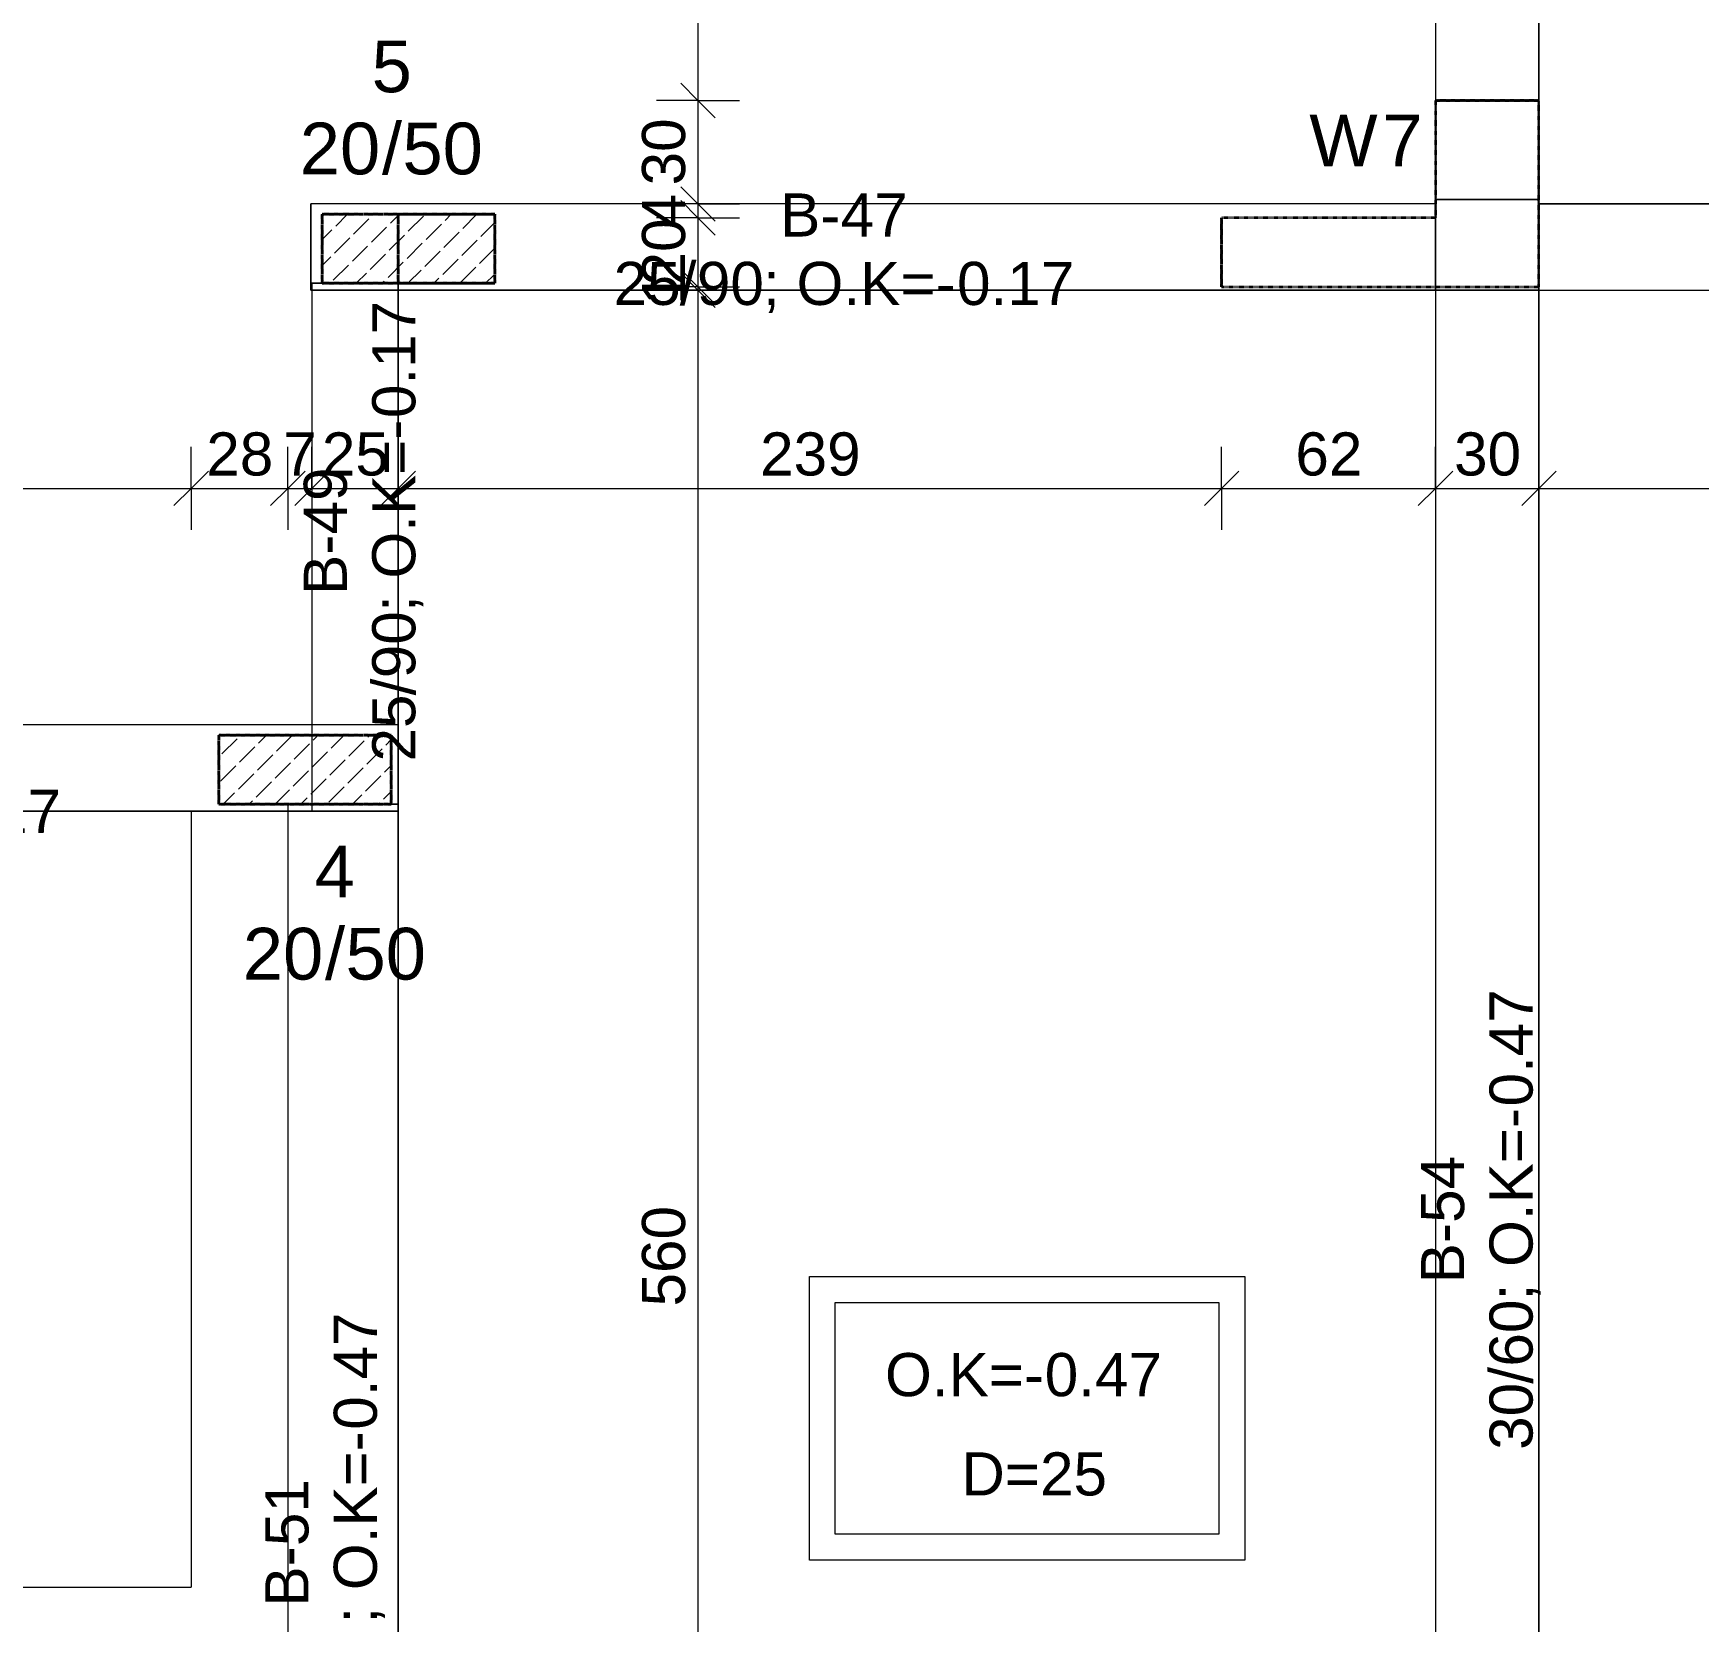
# Model space of a CAD drawing. Header units: centimetres. Extents: x -161 to 2402, y -178 to 2398.
# Drawn here: x 1436.2 to 1918.9, y 202.7 to 663.2 of the extents above; entities that cross this region are included whole.
import ezdxf

# ---------------------------------------------------------------- set-up
doc = ezdxf.new("R2010")
doc.units = ezdxf.units.CM
doc.linetypes.add('Beton Ole', pattern=[0.3, 0.15, -0.15])
for name, color, linetype, lineweight in [('Dimensions', 130, 'Continuous', 9), ('Dimensions-50', 130, 'Continuous', 9), ('Floor Tags', 130, 'Continuous', 9), ('IfcBuildingElementProxy', 7, 'Continuous', 18), ('IfcColumn', 6, 'Continuous', 18), ('IfcSlab', 7, 'Continuous', 18), ('IfcWall', 7, 'Continuous', 25), ('Structural Column Tags', 130, 'Continuous', 9), ('Structural Framing Tags', 130, 'Continuous', 9), ('Wall Tags', 130, 'Continuous', 9)]:
    doc.layers.add(name, color=color, linetype=linetype, lineweight=lineweight)
doc.styles.add('Arial', font='arial.ttf', dxfattribs={"height": 12.5})
doc.styles.add('Arial_1', font='arial.ttf', dxfattribs={"height": 15})
doc.dimstyles.new('Deng_-_2mm_Arial_1_DIGIT', dxfattribs={"dimscale": 30.48, "dimtxt": 12.753242, "dimasz": 0.328084, "dimexe": 0.393701, "dimexo": 0.0625, "dimgap": 0, "dimtad": 1, "dimdec": 0, "dimzin": 0, "dimdsep": 46, "dimtxsty": 'Arial', "dimblk1": 'OBLIQUE', "dimblk2": 'OBLIQUE', "dimsah": 1, "dimcen": 0.09, "dimazin": 0, "dimtfac": 1, "dimtdec": 4, "dimtix": 1, "dimtmove": 0, "dimatfit": 3, "dimfxl": 0.393701, "dimfxlon": 1, "dimtvp": 1, "dimtolj": 1, "dimtzin": 0, "dimarcsym": 2})
pattern_1 = [(45, (-6099.134, 2162.023), (0.3422397, 7.8404), [6.271, -1.524])]

# ---------------------------------------------------------------- blocks, each defined once
blk = doc.blocks.new('M_Concrete-Rectangular Beam1 - 30_90-9114358-K-21')
at = {"layer": 'IfcBuildingElementProxy', "color": 250}
for p, q in [((-238.25, 15), (-238.25, -15)), ((-238.25, -15), (-238.25, 15)), ((195.75, 15), (-238.25, 15)), ((-238.25, 15), (224.48, 15)), ((224.48, 15), (195.75, 15)), ((224.48, -15), (224.48, 15)), ((-238.25, -15), (195.75, -15)), ((-238.25, -15), (224.48, -15))]:
    blk.add_line(p, q, dxfattribs=at)
at = {"layer": 'IfcBuildingElementProxy', "color": 90}
for p in [(224.48, 15), (195.75, -15)]:
    blk.add_line(p, (224.48, -15), dxfattribs=at)
blk = doc.blocks.new('M_Concrete-Rectangular Beam1 - 25_90-9114126-K-21')
at = {"layer": 'IfcBuildingElementProxy', "color": 250}
for p, q in [((-155.5, 12.5), (-155.5, -12.5)), ((-155.5, 11.5), (-155.5, 12.5)), ((170.16, 12.5), (-155.5, 12.5)), ((-155.5, 12.5), (170.5, 12.5)), ((170.5, 12.5), (170.16, 12.5)), ((170.5, 12.5), (170.5, -12.5)), ((170.5, -12.5), (170.5, 12.5)), ((-155.5, -12.5), (170.5, -12.5)), ((-155.5, -12.5), (170.5, -12.5))]:
    blk.add_line(p, q, dxfattribs=at)
at = {"layer": 'IfcBuildingElementProxy', "color": 90}
for p, q in [((-155.5, -8.5), (-155.5, 11.5)), ((-155.5, -12.5), (-155.5, -8.5))]:
    blk.add_line(p, q, dxfattribs=at)
blk = doc.blocks.new('M_Concrete-Rectangular Beam1 - 25_90-9106690-K-21')
at = {"layer": 'IfcBuildingElementProxy', "color": 250}
for p, q in [((-71.7, 12.5), (-71.7, -12.5)), ((-71.7, -9.5), (-71.7, 12.5)), ((56.3, 12.5), (-71.7, 12.5)), ((-71.7, 12.5), (81.3, 12.5)), ((79.3, 12.5), (56.3, 12.5)), ((81.3, 12.5), (79.3, 12.5)), ((81.3, 12.5), (81.3, -12.5)), ((81.3, -12.5), (81.3, 12.5)), ((-71.7, -12.5), (-71.7, -9.5)), ((-71.7, -12.5), (-69.7, -12.5)), ((-71.7, -12.5), (81.3, -12.5)), ((-69.7, -12.5), (56.3, -12.5)), ((56.3, -12.5), (59.3, -12.5)), ((79.3, -12.5), (81.3, -12.5))]:
    blk.add_line(p, q, dxfattribs=at)
at = {"layer": 'IfcBuildingElementProxy', "color": 254}
blk.add_line((59.3, -12.5), (79.3, -12.5), dxfattribs=at)
blk = doc.blocks.new('M_Concrete-Rectangular Beam1 - 25_90-9106612-K-21')
at = {"layer": 'IfcBuildingElementProxy', "color": 250}
for p, q in [((-153.44, 12.5), (-153.44, -12.5)), ((-153.44, 10.5), (-153.44, 12.5)), ((-128.44, 12.5), (-153.44, 12.5)), ((-153.44, 12.5), (100.63, 12.5)), ((-153.44, -12.5), (-153.44, 10.5)), ((-121.44, 12.5), (-128.44, 12.5)), ((100.63, 12.5), (-121.44, 12.5)), ((-153.44, -12.5), (-128.44, -12.5)), ((-153.44, -12.5), (100.63, -12.5)), ((-128.44, -12.5), (100.63, -12.5))]:
    blk.add_line(p, q, dxfattribs=at)
at = {"layer": 'IfcBuildingElementProxy', "color": 8}
for p, q in [((100.63, 12.5), (100.63, -12.5)), ((100.63, -12.5), (100.63, 12.5))]:
    blk.add_line(p, q, dxfattribs=at)
blk = doc.blocks.new('M_Concrete-Rectangular Beam1 - 30_60-9114127-K-21')
at = {"layer": 'IfcBuildingElementProxy', "color": 250}
for p, q in [((-273.97, 15), (-273.97, -15)), ((-273.97, -15), (-273.97, 15)), ((286.47, 15), (-273.97, 15)), ((-273.97, 15), (286.47, 15)), ((286.47, 15), (286.47, -15)), ((286.47, -15), (286.47, 15)), ((-273.97, -15), (286.47, -15)), ((-273.97, -15), (286.47, -15))]:
    blk.add_line(p, q, dxfattribs=at)
blk = doc.blocks.new('M_Concrete-Rectangular Beam1 - 25_60-8954375-K-21')
at = {"layer": 'IfcBuildingElementProxy', "color": 250}
for p, q in [((-163.21, 12.5), (-163.21, -12.5)), ((-163.21, -11.5), (-163.21, 12.5)), ((165.83, 12.5), (-163.21, 12.5)), ((-163.21, 12.5), (165.83, 12.5)), ((165.83, 12.5), (165.83, -12.5)), ((165.83, -12.5), (165.83, 12.5)), ((-163.21, -12.5), (-163.21, -11.5)), ((-163.21, -12.5), (165.83, -12.5)), ((-163.21, -12.5), (165.83, -12.5))]:
    blk.add_line(p, q, dxfattribs=at)
blk = doc.blocks.new('M_Concrete-Rectangular Beam1 - 32_60-9124923-K-21')
at = {"layer": 'IfcBuildingElementProxy', "color": 250}
for p, q in [((-207, 16), (-207, -16)), ((-207, 14), (-207, 16)), ((-205, 16), (-207, 16)), ((-207, 16), (284.44, 16)), ((204.08, 16), (-205, 16)), ((284.44, -16), (284.44, 16)), ((-207, -9), (-207, 14)), ((-207, -16), (-207, -9)), ((-207, -16), (-205, -16)), ((-207, -16), (284.44, -16)), ((-205, -16), (155.31, -16)), ((155.31, -16), (283.41, -16))]:
    blk.add_line(p, q, dxfattribs=at)
at = {"layer": 'IfcBuildingElementProxy', "color": 90}
for p, q in [((204.43, 16), (204.08, 16)), ((284.42, 16), (204.43, 16)), ((284.44, 16), (284.44, 15.05)), ((284.44, 15), (284.44, -16)), ((283.41, -16), (284.44, -16))]:
    blk.add_line(p, q, dxfattribs=at)
blk = doc.blocks.new('TAGFLOOR - D_-1983752-K-21')
at = {"layer": 'Floor Tags'}
for p, q in [((-1.5477, -0.7734), (-1.5477, 0.8701)), ((-1.5477, 0.8701), (0.9758, 0.8701)), ((0.9758, 0.8701), (0.9758, -0.7734)), ((-1.3977, 0.7201), (0.8258, 0.7201)), ((-1.3977, -0.6234), (-1.3977, 0.7201)), ((0.8258, 0.7201), (0.8258, -0.6234)), ((0.8258, -0.6234), (-1.3977, -0.6234)), ((0.9758, -0.7734), (-1.5477, -0.7734))]:
    blk.add_line(p, q, dxfattribs=at)
blk = doc.blocks.new('DIMBLOCK128-K-21')
at = {"layer": 'Dimensions-50', "transparency": 16777216}
for p, q in [((1628.83, 1077.69), (1623.83, 1082.69)), ((1628.83, 1077.69), (1616.83, 1077.69)), ((1628.83, 1077.69), (1628.83, 643.69)), ((1628.83, 1077.69), (1633.83, 1072.69)), ((1628.83, 1077.69), (1640.83, 1077.69)), ((1628.83, 643.69), (1623.83, 648.69)), ((1628.83, 643.69), (1616.83, 643.69)), ((1628.83, 643.69), (1633.83, 638.69)), ((1628.83, 643.69), (1640.83, 643.69))]:
    blk.add_line(p, q, dxfattribs=at)
at = {"layer": 'Dimensions-50', "color": 0, "transparency": 16777216, "insert": (1612.6, 846.27), "char_height": 12.5, "width": 34.6103, "attachment_point": 1, "rotation": 90, "line_spacing_factor": 0.941778, "style": 'Arial'}
blk.add_mtext('434', dxfattribs=at)
blk = doc.blocks.new('_Oblique')
at = {"color": 0, "linetype": 'ByBlock', "lineweight": -2}
blk.add_line((-0.5, -0.5), (0.5, 0.5), dxfattribs=at)
blk = doc.blocks.new('DIMBLOCK129-K-21')
at = {"layer": 'Dimensions-50', "transparency": 16777216}
for p, q in [((1628.83, 643.69), (1623.83, 648.69)), ((1628.83, 643.69), (1616.83, 643.69)), ((1628.83, 643.69), (1628.83, 613.69)), ((1628.83, 643.69), (1633.83, 638.69)), ((1628.83, 643.69), (1640.83, 643.69)), ((1628.83, 613.69), (1623.83, 618.69)), ((1628.83, 613.69), (1616.83, 613.69)), ((1628.83, 613.69), (1633.83, 608.69)), ((1628.83, 613.69), (1640.83, 613.69))]:
    blk.add_line(p, q, dxfattribs=at)
at = {"layer": 'Dimensions-50', "color": 0, "transparency": 16777216, "insert": (1612.6, 619.08), "char_height": 12.5, "width": 23.0736, "attachment_point": 1, "rotation": 90, "line_spacing_factor": 0.941778, "style": 'Arial'}
blk.add_mtext('30', dxfattribs=at)
blk = doc.blocks.new('DIMBLOCK130-K-21')
at = {"layer": 'Dimensions-50', "transparency": 16777216}
for p, q in [((1628.83, 613.69), (1623.83, 618.69)), ((1628.83, 613.69), (1616.83, 613.69)), ((1628.83, 609.69), (1623.83, 614.69)), ((1628.83, 613.69), (1628.83, 609.69)), ((1628.83, 613.69), (1633.83, 608.69)), ((1628.83, 613.69), (1640.83, 613.69)), ((1628.83, 609.69), (1616.83, 609.69)), ((1628.83, 609.69), (1633.83, 604.69)), ((1628.83, 609.69), (1640.83, 609.69))]:
    blk.add_line(p, q, dxfattribs=at)
at = {"layer": 'Dimensions-50', "color": 0, "transparency": 16777216, "insert": (1612.6, 606.89), "char_height": 12.5, "width": 11.5368, "attachment_point": 1, "rotation": 90, "line_spacing_factor": 0.941778, "style": 'Arial'}
blk.add_mtext('\\fArial|b0|i0|c177|p34|;4', dxfattribs=at)
blk = doc.blocks.new('DIMBLOCK131-K-21')
at = {"layer": 'Dimensions-50', "transparency": 16777216}
for p, q in [((1628.83, 609.69), (1623.83, 614.69)), ((1628.83, 609.69), (1616.83, 609.69)), ((1628.83, 609.69), (1628.83, 589.69)), ((1628.83, 609.69), (1633.83, 604.69)), ((1628.83, 609.69), (1640.83, 609.69)), ((1628.83, 589.69), (1623.83, 594.69)), ((1628.83, 589.69), (1616.83, 589.69)), ((1628.83, 589.69), (1633.83, 584.69)), ((1628.83, 589.69), (1640.83, 589.69))]:
    blk.add_line(p, q, dxfattribs=at)
at = {"layer": 'Dimensions-50', "color": 0, "transparency": 16777216, "insert": (1612.6, 590.08), "char_height": 12.5, "width": 23.0736, "attachment_point": 1, "rotation": 90, "line_spacing_factor": 0.941778, "style": 'Arial'}
blk.add_mtext('20', dxfattribs=at)
blk = doc.blocks.new('DIMBLOCK132-K-21')
at = {"layer": 'Dimensions-50', "transparency": 16777216}
for p, q in [((1628.83, 589.69), (1623.83, 594.69)), ((1628.83, 589.69), (1616.83, 589.69)), ((1628.83, 588.69), (1623.83, 593.69)), ((1628.83, 589.69), (1628.83, 588.69)), ((1628.83, 589.69), (1633.83, 584.69)), ((1628.83, 589.69), (1640.83, 589.69)), ((1628.83, 588.69), (1616.83, 588.69)), ((1628.83, 588.69), (1633.83, 583.69)), ((1628.83, 588.69), (1640.83, 588.69))]:
    blk.add_line(p, q, dxfattribs=at)
at = {"layer": 'Dimensions-50', "color": 0, "transparency": 16777216, "insert": (1612.6, 584.39), "char_height": 12.5, "width": 11.5368, "attachment_point": 1, "rotation": 90, "line_spacing_factor": 0.941778, "style": 'Arial'}
blk.add_mtext('\\fArial|b0|i0|c177|p34|;1', dxfattribs=at)
blk = doc.blocks.new('DIMBLOCK133-K-21')
at = {"layer": 'Dimensions-50', "transparency": 16777216}
for p, q in [((1628.83, 588.69), (1623.83, 593.69)), ((1628.83, 588.69), (1616.83, 588.69)), ((1628.83, 588.69), (1628.83, 28.26)), ((1628.83, 588.69), (1633.83, 583.69)), ((1628.83, 588.69), (1640.83, 588.69)), ((1628.83, 28.26), (1623.83, 33.26)), ((1628.83, 28.26), (1616.83, 28.26)), ((1628.83, 28.26), (1633.83, 23.26)), ((1628.83, 28.26), (1640.83, 28.26))]:
    blk.add_line(p, q, dxfattribs=at)
at = {"layer": 'Dimensions-50', "color": 0, "transparency": 16777216, "insert": (1612.6, 294.06), "char_height": 12.5, "width": 34.6103, "attachment_point": 1, "rotation": 90, "line_spacing_factor": 0.941778, "style": 'Arial'}
blk.add_mtext('560', dxfattribs=at)
blk = doc.blocks.new('DIMBLOCK196-K-21')
at = {"layer": 'Dimensions-50', "transparency": 16777216}
for p, q in [((1287.87, 531.24), (1287.87, 543.24)), ((1481.94, 531.24), (1481.94, 543.24)), ((1287.87, 531.24), (1292.87, 536.24)), ((1481.94, 531.24), (1486.94, 536.24)), ((1287.87, 531.24), (1282.87, 526.24)), ((1287.87, 531.24), (1481.94, 531.24)), ((1287.87, 531.24), (1287.87, 519.24)), ((1481.94, 531.24), (1476.94, 526.24)), ((1481.94, 531.24), (1481.94, 519.24))]:
    blk.add_line(p, q, dxfattribs=at)
at = {"layer": 'Dimensions-50', "color": 0, "transparency": 16777216, "insert": (1370.48, 547.47), "char_height": 12.5, "width": 34.6103, "attachment_point": 1, "line_spacing_factor": 0.941778, "style": 'Arial'}
blk.add_mtext('194', dxfattribs=at)
blk = doc.blocks.new('DIMBLOCK197-K-21')
at = {"layer": 'Dimensions-50', "transparency": 16777216}
for p, q in [((1481.94, 531.24), (1481.94, 543.24)), ((1509.94, 531.24), (1509.94, 543.24)), ((1481.94, 531.24), (1486.94, 536.24)), ((1509.94, 531.24), (1514.94, 536.24)), ((1481.94, 531.24), (1476.94, 526.24)), ((1481.94, 531.24), (1509.94, 531.24)), ((1481.94, 531.24), (1481.94, 519.24)), ((1509.94, 531.24), (1504.94, 526.24)), ((1509.94, 531.24), (1509.94, 519.24))]:
    blk.add_line(p, q, dxfattribs=at)
at = {"layer": 'Dimensions-50', "color": 0, "transparency": 16777216, "insert": (1486.32, 547.47), "char_height": 12.5, "width": 23.0736, "attachment_point": 1, "line_spacing_factor": 0.941778, "style": 'Arial'}
blk.add_mtext('28', dxfattribs=at)
blk = doc.blocks.new('DIMBLOCK198-K-21')
at = {"layer": 'Dimensions-50', "transparency": 16777216}
for p, q in [((1509.94, 531.24), (1509.94, 543.24)), ((1516.94, 531.24), (1516.94, 543.24)), ((1509.94, 531.24), (1514.94, 536.24)), ((1516.94, 531.24), (1521.94, 536.24)), ((1509.94, 531.24), (1504.94, 526.24)), ((1509.94, 531.24), (1516.94, 531.24)), ((1509.94, 531.24), (1509.94, 519.24)), ((1516.94, 531.24), (1511.94, 526.24)), ((1516.94, 531.24), (1516.94, 519.24))]:
    blk.add_line(p, q, dxfattribs=at)
at = {"layer": 'Dimensions-50', "color": 0, "transparency": 16777216, "insert": (1508.63, 547.47), "char_height": 12.5, "width": 11.5368, "attachment_point": 1, "line_spacing_factor": 0.941778, "style": 'Arial'}
blk.add_mtext('\\fArial|b0|i0|c177|p34|;7', dxfattribs=at)
blk = doc.blocks.new('DIMBLOCK199-K-21')
at = {"layer": 'Dimensions-50', "transparency": 16777216}
for p, q in [((1516.94, 531.24), (1516.94, 543.24)), ((1541.94, 531.24), (1541.94, 543.24)), ((1516.94, 531.24), (1521.94, 536.24)), ((1541.94, 531.24), (1546.94, 536.24)), ((1516.94, 531.24), (1511.94, 526.24)), ((1516.94, 531.24), (1541.94, 531.24)), ((1516.94, 531.24), (1516.94, 519.24)), ((1541.94, 531.24), (1536.94, 526.24)), ((1541.94, 531.24), (1541.94, 519.24))]:
    blk.add_line(p, q, dxfattribs=at)
at = {"layer": 'Dimensions-50', "color": 0, "transparency": 16777216, "insert": (1519.82, 547.47), "char_height": 12.5, "width": 23.0736, "attachment_point": 1, "line_spacing_factor": 0.941778, "style": 'Arial'}
blk.add_mtext('25', dxfattribs=at)
blk = doc.blocks.new('DIMBLOCK200-K-21')
at = {"layer": 'Dimensions-50', "transparency": 16777216}
for p, q in [((1541.94, 531.24), (1541.94, 543.24)), ((1780.6, 531.24), (1780.6, 543.24)), ((1541.94, 531.24), (1546.94, 536.24)), ((1780.6, 531.24), (1785.6, 536.24)), ((1541.94, 531.24), (1536.94, 526.24)), ((1541.94, 531.24), (1780.6, 531.24)), ((1541.94, 531.24), (1541.94, 519.24)), ((1780.6, 531.24), (1775.6, 526.24)), ((1780.6, 531.24), (1780.6, 519.24))]:
    blk.add_line(p, q, dxfattribs=at)
at = {"layer": 'Dimensions-50', "color": 0, "transparency": 16777216, "insert": (1646.85, 547.47), "char_height": 12.5, "width": 34.6103, "attachment_point": 1, "line_spacing_factor": 0.941778, "style": 'Arial'}
blk.add_mtext('239', dxfattribs=at)
blk = doc.blocks.new('DIMBLOCK201-K-21')
at = {"layer": 'Dimensions-50', "transparency": 16777216}
for p, q in [((1780.6, 531.24), (1780.6, 543.24)), ((1842.6, 531.24), (1842.6, 543.24)), ((1780.6, 531.24), (1785.6, 536.24)), ((1842.6, 531.24), (1847.6, 536.24)), ((1780.6, 531.24), (1775.6, 526.24)), ((1780.6, 531.24), (1842.6, 531.24)), ((1780.6, 531.24), (1780.6, 519.24)), ((1842.6, 531.24), (1837.6, 526.24)), ((1842.6, 531.24), (1842.6, 519.24))]:
    blk.add_line(p, q, dxfattribs=at)
at = {"layer": 'Dimensions-50', "color": 0, "transparency": 16777216, "insert": (1801.99, 547.47), "char_height": 12.5, "width": 23.0736, "attachment_point": 1, "line_spacing_factor": 0.941778, "style": 'Arial'}
blk.add_mtext('62', dxfattribs=at)
blk = doc.blocks.new('DIMBLOCK202-K-21')
at = {"layer": 'Dimensions-50', "transparency": 16777216}
for p, q in [((1842.6, 531.24), (1842.6, 543.24)), ((1872.6, 531.24), (1872.6, 543.24)), ((1842.6, 531.24), (1847.6, 536.24)), ((1872.6, 531.24), (1877.6, 536.24)), ((1842.6, 531.24), (1837.6, 526.24)), ((1842.6, 531.24), (1872.6, 531.24)), ((1842.6, 531.24), (1842.6, 519.24)), ((1872.6, 531.24), (1867.6, 526.24)), ((1872.6, 531.24), (1872.6, 519.24))]:
    blk.add_line(p, q, dxfattribs=at)
at = {"layer": 'Dimensions-50', "color": 0, "transparency": 16777216, "insert": (1847.99, 547.47), "char_height": 12.5, "width": 23.0736, "attachment_point": 1, "line_spacing_factor": 0.941778, "style": 'Arial'}
blk.add_mtext('30', dxfattribs=at)
blk = doc.blocks.new('DIMBLOCK203-K-21')
at = {"layer": 'Dimensions-50', "transparency": 16777216}
for p, q in [((1872.6, 531.24), (1872.6, 543.24)), ((2210.7, 531.24), (2210.7, 543.24)), ((1872.6, 531.24), (1877.6, 536.24)), ((2210.7, 531.24), (2215.7, 536.24)), ((1872.6, 531.24), (1867.6, 526.24)), ((1872.6, 531.24), (2210.7, 531.24)), ((1872.6, 531.24), (1872.6, 519.24)), ((2210.7, 531.24), (2205.7, 526.24)), ((2210.7, 531.24), (2210.7, 519.24))]:
    blk.add_line(p, q, dxfattribs=at)
at = {"layer": 'Dimensions-50', "color": 0, "transparency": 16777216, "insert": (2027.23, 547.47), "char_height": 12.5, "width": 34.6103, "attachment_point": 1, "line_spacing_factor": 0.941778, "style": 'Arial'}
blk.add_mtext('338', dxfattribs=at)

msp = doc.modelspace()

# ---------------------------------------------------------------- hatches: boundary and pattern name
at = {"layer": 'IfcColumn', "linetype": 'Beton Ole'}
h = msp.add_hatch(dxfattribs=at)
h.set_pattern_fill('FP_1', color=250, style=0, pattern_type=2)
h.set_pattern_definition(pattern_1)
h.paths.add_polyline_path([(1569.94, 590.69), (1569.94, 610.69), (1519.94, 610.69), (1519.94, 590.69), (1542.74, 590.69)])
h = msp.add_hatch(dxfattribs=at)
h.set_pattern_fill('FP_1', color=250, style=0, pattern_type=2)
h.set_pattern_definition(pattern_1)
h.paths.add_polyline_path([(1489.94, 439.69), (1539.94, 439.69), (1539.94, 459.69), (1489.94, 459.69), (1489.94, 443.8)])

# ---------------------------------------------------------------- linework, layer by layer
at = {"layer": 'IfcColumn', "color": 10, "linetype": 'Beton Ole', "lineweight": 35}
for p, q in [((1519.94, 610.69), (1569.94, 610.69)), ((1519.94, 590.69), (1519.94, 610.69)), ((1519.94, 610.69), (1541.94, 610.69)), ((1519.94, 590.69), (1519.94, 610.69)), ((1541.94, 610.69), (1569.94, 610.69)), ((1541.94, 610.69), (1541.94, 590.69)), ((1541.94, 590.69), (1541.94, 610.69)), ((1569.94, 610.69), (1569.94, 590.69)), ((1569.94, 610.69), (1569.94, 590.69)), ((1541.94, 590.69), (1519.94, 590.69)), ((1541.94, 590.69), (1519.94, 590.69)), ((1519.94, 590.69), (1541.94, 590.69)), ((1519.94, 590.69), (1541.94, 590.69)), ((1569.94, 590.69), (1541.94, 590.69)), ((1541.94, 590.69), (1542.74, 590.69)), ((1542.74, 590.69), (1541.94, 590.69)), ((1541.94, 590.69), (1569.94, 590.69)), ((1569.94, 590.69), (1542.74, 590.69)), ((1489.94, 459.69), (1516.94, 459.69)), ((1489.94, 439.69), (1489.94, 459.69)), ((1489.94, 459.69), (1516.94, 459.69)), ((1489.94, 439.69), (1489.94, 459.69)), ((1516.94, 459.69), (1539.94, 459.69)), ((1516.94, 459.69), (1539.94, 459.69)), ((1539.94, 459.69), (1539.94, 439.69)), ((1539.94, 459.69), (1539.94, 439.69)), ((1509.94, 439.69), (1489.94, 439.69)), ((1509.94, 439.69), (1489.94, 439.69)), ((1489.94, 439.69), (1509.94, 439.69)), ((1489.94, 439.69), (1509.94, 439.69)), ((1516.94, 439.69), (1509.94, 439.69)), ((1516.94, 439.69), (1509.94, 439.69)), ((1509.94, 439.69), (1516.94, 439.69)), ((1509.94, 439.69), (1516.94, 439.69)), ((1539.94, 439.69), (1516.94, 439.69)), ((1539.94, 439.69), (1516.94, 439.69)), ((1516.94, 439.69), (1539.94, 439.69)), ((1516.94, 439.69), (1539.94, 439.69))]:
    msp.add_line(p, q, dxfattribs=at)
at = {"layer": 'IfcColumn', "color": 255, "linetype": 'Beton Ole', "lineweight": 35}
for p, q in [((1569.94, 610.69), (1519.94, 610.69)), ((1519.94, 610.69), (1519.94, 590.69)), ((1569.94, 610.69), (1519.94, 610.69)), ((1519.94, 610.69), (1519.94, 590.69)), ((1569.94, 590.69), (1569.94, 610.69)), ((1569.94, 590.69), (1569.94, 610.69)), ((1542.74, 590.69), (1569.94, 590.69)), ((1516.94, 459.69), (1489.94, 459.69)), ((1489.94, 459.69), (1489.94, 439.69)), ((1516.94, 459.69), (1489.94, 459.69)), ((1489.94, 459.69), (1489.94, 439.69)), ((1539.94, 459.69), (1516.94, 459.69)), ((1539.94, 459.69), (1516.94, 459.69)), ((1539.94, 439.69), (1539.94, 459.69)), ((1539.94, 439.69), (1539.94, 459.69))]:
    msp.add_line(p, q, dxfattribs=at)
at = {"layer": 'IfcSlab', "color": 250}
for p, q in [((1872.6, 588.69), (1872.6, 1384.69)), ((1872.6, 588.69), (1541.94, 588.69)), ((1541.94, 588.69), (1541.94, 437.69)), ((1265.85, 437.69), (1541.94, 437.69)), ((1481.94, 437.69), (1481.94, 212.69)), ((1509.94, 437.69), (1509.94, 77.38)), ((1061.87, 212.69), (1481.94, 212.69))]:
    msp.add_line(p, q, dxfattribs=at)
at = {"layer": 'IfcWall', "color": 10, "linetype": 'Beton Ole', "lineweight": 35}
for p, q in [((1842.6, 643.69), (1842.6, 609.69)), ((1872.6, 643.69), (1842.6, 643.69)), ((1842.6, 643.69), (1842.6, 609.69)), ((1842.6, 643.69), (1872.6, 643.69)), ((1872.6, 589.69), (1872.6, 643.69)), ((1872.6, 589.69), (1872.6, 643.69)), ((1842.6, 609.69), (1780.6, 609.69)), ((1780.6, 609.69), (1780.6, 589.69)), ((1842.6, 609.69), (1780.6, 609.69)), ((1780.6, 589.69), (1780.6, 609.69)), ((1780.6, 589.69), (1872.6, 589.69)), ((1780.6, 589.69), (1872.6, 589.69))]:
    msp.add_line(p, q, dxfattribs=at)

# ---------------------------------------------------------------- block references
at = {"layer": 'Floor Tags', "xscale": 49.99999999999998, "yscale": 49.99999999999998, "zscale": 49.99999999999998}
msp.add_blockref('TAGFLOOR - D_-1983752-K-21', (1738.5, 259.2), dxfattribs=at)
at = {"layer": 'IfcBuildingElementProxy', "color": 250}
for name, p, rotation in [('M_Concrete-Rectangular Beam1 - 30_90-9114358-K-21', (1857.6, 839.44), 269.9999999999999), ('M_Concrete-Rectangular Beam1 - 25_90-9114126-K-21', (1687.1, 601.19), 180), ('M_Concrete-Rectangular Beam1 - 25_90-9106690-K-21', (1529.44, 519), 270), ('M_Concrete-Rectangular Beam1 - 30_60-9114127-K-21', (1857.6, 314.73), 269.9999999999999), ('M_Concrete-Rectangular Beam1 - 25_90-9106612-K-21', (1388.49, 450.19), 180), ('M_Concrete-Rectangular Beam1 - 32_60-9124923-K-21', (1525.94, 232.69), 269.9999999999999)]:
    msp.add_blockref(name, p, dxfattribs=dict(at, rotation=rotation))
msp.add_blockref('M_Concrete-Rectangular Beam1 - 25_60-8954375-K-21', (2035.81, 601.19), dxfattribs=at)

# ---------------------------------------------------------------- texts
at = {"layer": 'Structural Column Tags', "color": 7, "char_height": 15, "attachment_point": 1, "style": 'Arial_1'}
for s, insert, width in [('\\fArial|b0|i0|c177|p34|;5', (1534.25, 661.08), 14.4304), ('20', (1513.42, 637.27), 28.8607), ('\\fArial|b0|i0|c177|p34|;/', (1537.23, 637.27), 7.2152), ('50', (1543.18, 637.27), 28.8607), ('\\fArial|b0|i0|c177|p34|;4', (1517.75, 427.64), 14.4304), ('20', (1496.92, 403.83), 28.8607), ('\\fArial|b0|i0|c177|p34|;/', (1520.73, 403.83), 7.2152), ('50', (1526.68, 403.83), 28.8607)]:
    msp.add_mtext(s, dxfattribs=dict(at, insert=insert, width=width))
at = {"layer": 'Structural Framing Tags', "color": 7, "char_height": 12.5, "attachment_point": 1, "style": 'Arial'}
for s, insert, width in [('B-', (1652.66, 616.75), 21.2447), ('47', (1670.19, 616.75), 23.2489), ('25', (1604.38, 596.91), 23.2489), ('\\fArial|b0|i0|c177|p34|;/', (1623.56, 596.91), 6.0127), ('90', (1628.52, 596.91), 23.2489), ('; O.K=-', (1647.7, 596.91), 68.1434), ('0.17', (1703.92, 596.91), 40.8861), ('0.17', (1410.24, 443.84), 40.8861)]:
    msp.add_mtext(s, dxfattribs=dict(at, insert=insert, width=width))
at = {"layer": 'Structural Framing Tags', "color": 7, "char_height": 12.5, "attachment_point": 1, "rotation": 90, "style": 'Arial'}
for s, insert, width in [('0.17', (1534.41, 551.6), 40.8861), ('; O.K=-', (1534.41, 495.38), 68.1434), ('49', (1514.57, 517.87), 23.2489), ('B-', (1514.57, 500.34), 21.2447), ('90', (1534.41, 476.2), 23.2489), ('\\fArial|b0|i0|c177|p34|;/', (1534.41, 471.23), 6.0127), ('25', (1534.41, 452.05), 23.2489), ('0.47', (1858.25, 352.04), 40.8861), ('; O.K=-', (1858.25, 295.81), 68.1434), ('54', (1838.41, 318.3), 23.2489), ('B-', (1838.41, 300.77), 21.2447), ('60', (1858.25, 276.63), 23.2489), ('0.47', (1523.27, 258.33), 40.8861), ('\\fArial|b0|i0|c177|p34|;/', (1858.25, 271.67), 6.0127), ('30', (1858.25, 252.49), 23.2489), ('; O.K=-', (1523.27, 202.11), 68.1434), ('51', (1503.43, 224.59), 23.2489), ('B-', (1503.43, 207.07), 21.2447)]:
    msp.add_mtext(s, dxfattribs=dict(at, insert=insert, width=width))
at = {"layer": 'Wall Tags', "color": 7, "char_height": 15, "attachment_point": 1, "style": 'Arial_1'}
for s, insert, width in [('\\fArial|b0|i0|c177|p34|;W', (1806.03, 639.56), 25.654), ('\\fArial|b0|i0|c177|p34|;7', (1827.2, 639.56), 14.4304)]:
    msp.add_mtext(s, dxfattribs=dict(at, insert=insert, width=width))

# ---------------------------------------------------------------- dimensions: what is measured, and where the dimension line sits
at = {"layer": 'Dimensions'}
for base, p1, p2, override, picture, middle in [((1628.83, 643.69), (1640.83, 1077.69), (1640.83, 643.69), {"dimpost": '<>', "dimfxl": 433.994569}, 'DIMBLOCK128-K-21', (1622.44, 860.69)), ((1628.83, 613.69), (1640.83, 643.69), (1640.83, 613.69), {"dimpost": '<>', "dimfxl": 30}, 'DIMBLOCK129-K-21', (1622.44, 628.69)), ((1628.83, 609.69), (1640.83, 613.69), (1640.83, 609.69), {"dimpost": '<>', "dimfxl": 4}, 'DIMBLOCK130-K-21', (1622.58, 611.69)), ((1628.83, 589.69), (1640.83, 609.69), (1640.83, 589.69), {"dimpost": '<>', "dimfxl": 20}, 'DIMBLOCK131-K-21', (1622.45, 599.69)), ((1628.83, 588.69), (1640.83, 589.69), (1640.83, 588.69), {"dimpost": '<>', "dimfxl": 1}, 'DIMBLOCK132-K-21', (1622.55, 589.19)), ((1628.83, 28.26), (1640.83, 588.69), (1640.83, 28.26), {"dimpost": '<>', "dimfxl": 560.430953}, 'DIMBLOCK133-K-21', (1622.45, 308.48))]:
    dim = msp.add_linear_dim(base=base, p1=p1, p2=p2, angle=90, dimstyle='Deng_-_2mm_Arial_1_DIGIT', override=override, dxfattribs=at)
    dim.commit()
    dim.dimension.update_dxf_attribs({"geometry": picture, "text_midpoint": middle})
for base, p1, p2, override, picture, middle in [((1481.94, 531.24), (1287.87, 543.24), (1481.94, 519.24), {"dimpost": '<>', "dimfxl": 195.547948}, 'DIMBLOCK196-K-21', (1384.9, 537.62)), ((1509.94, 531.24), (1481.94, 519.24), (1509.94, 519.24), {"dimpost": '<>', "dimfxl": 28}, 'DIMBLOCK197-K-21', (1495.94, 537.62)), ((1516.94, 531.24), (1509.94, 519.24), (1516.94, 543.24), {"dimpost": '<>', "dimfxl": 25}, 'DIMBLOCK198-K-21', (1513.44, 537.49)), ((1541.94, 531.24), (1516.94, 543.24), (1541.94, 543.24), {"dimpost": '<>', "dimfxl": 25}, 'DIMBLOCK199-K-21', (1529.44, 537.62)), ((1780.6, 531.24), (1541.94, 543.24), (1780.6, 543.24), {"dimpost": '<>', "dimfxl": 238.664532}, 'DIMBLOCK200-K-21', (1661.27, 537.63)), ((1842.6, 531.24), (1780.6, 543.24), (1842.6, 543.24), {"dimpost": '<>', "dimfxl": 62}, 'DIMBLOCK201-K-21', (1811.6, 537.62)), ((1872.6, 531.24), (1842.6, 543.24), (1872.6, 543.24), {"dimpost": '<>', "dimfxl": 30}, 'DIMBLOCK202-K-21', (1857.6, 537.63)), ((2210.7, 531.24), (1872.6, 543.24), (2210.7, 543.24), {"dimpost": '<>', "dimfxl": 338.095291}, 'DIMBLOCK203-K-21', (2041.65, 537.63))]:
    dim = msp.add_linear_dim(base=base, p1=p1, p2=p2, dimstyle='Deng_-_2mm_Arial_1_DIGIT', override=override, dxfattribs=at)
    dim.commit()
    dim.dimension.update_dxf_attribs({"geometry": picture, "text_midpoint": middle})

# ---------------------------------------------------------------- next in the draw order: texts
at = {"layer": 'Floor Tags', "color": 7, "char_height": 12.5, "attachment_point": 1, "style": 'Arial', "bg_fill": 3, "box_fill_scale": 1.25, "bg_fill_color": 256, "bg_fill_true_color": 13158600, "bg_fill_transparency": 0}
for s, insert, width in [('O.K=-', (1683.04, 280.55), 56.1181), ('D=', (1705.16, 251.77), 27.6582)]:
    msp.add_mtext(s, dxfattribs=dict(at, insert=insert, width=width))

# ---------------------------------------------------------------- next in the draw order: texts
for s, insert, width in [('0.47', (1729.34, 280.55), 40.8861), ('25', (1727.98, 251.77), 23.2489)]:
    msp.add_mtext(s, dxfattribs=dict(at, insert=insert, width=width))

doc.saveas('drawing.dxf')
